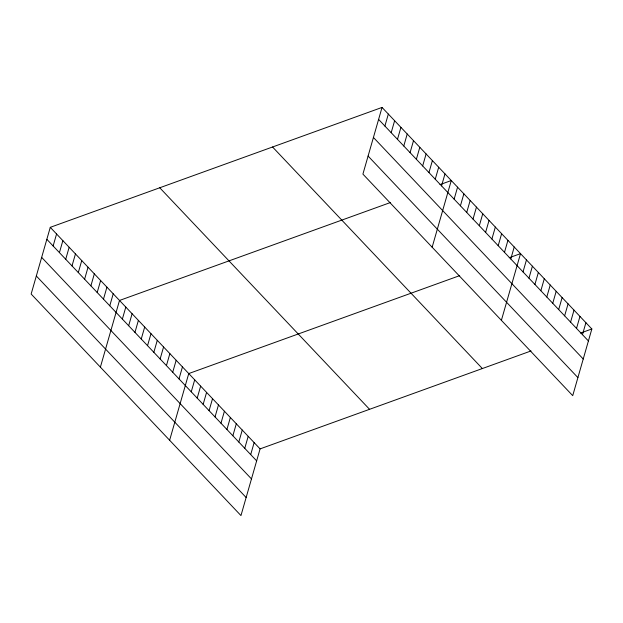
<?xml version="1.0" encoding="UTF-8"?>
<svg xmlns="http://www.w3.org/2000/svg" width="623" height="623" viewBox="0 0 623 623"><rect width="100%" height="100%" fill="white"/><g stroke="black" fill="none" stroke-linecap="round" stroke-linejoin="round"><path stroke-width="0.93" d="M382.039 107.421L362.913 174.113L572.724 395.66L591.85 328.967L382.039 107.421L50.276 227.34L31.15 294.033L240.961 515.579L260.087 448.887L531.03 350.951M53.134 245.976L56.568 233.991M59.426 252.619L62.861 240.634M65.719 259.269L69.153 247.284M72.011 265.912L75.453 253.927M78.311 272.562L81.745 260.578M84.603 279.205L88.038 267.22M90.896 285.848L94.33 273.871M97.188 292.499L100.63 280.514M103.488 299.141L106.922 287.164M109.78 305.792L113.215 293.807M100.389 367.142L119.507 300.457L390.45 202.522M122.365 319.085L125.807 307.1M128.665 325.728L132.099 313.743M134.957 332.378L138.392 320.393M141.25 339.021L144.684 327.036M147.542 345.672L150.984 333.687M153.842 352.314L157.276 340.329M160.134 358.965L163.569 346.98M166.427 365.608L169.861 353.623M172.719 372.25L176.161 360.273M179.019 378.901L182.453 366.916M169.627 440.251L188.746 373.566L459.688 275.631M191.253 391.82L194.695 379.843M197.203 398.097L200.637 386.12M203.145 404.382L206.579 392.397M209.087 410.658L212.529 398.673M215.036 416.935L218.471 404.95M220.978 423.212L224.412 411.227M226.928 429.488L230.362 417.503M232.87 435.765L236.304 423.78M238.811 442.042L242.246 430.057M244.761 448.319L248.195 436.334M250.703 454.595L254.137 442.61M384.897 126.056L388.331 114.071M391.189 132.699L394.624 120.714M397.482 139.35L400.924 127.365M403.782 145.992L407.216 134.007M410.074 152.643L413.508 140.658M416.366 159.286L419.809 147.301M422.667 165.936L426.101 153.951M428.959 172.579L432.393 160.594M435.251 179.222L438.685 167.244M441.543 185.872L444.986 173.887M432.152 247.222L451.278 180.538L439.978 184.618M454.136 199.165L457.57 187.18M460.428 205.808L463.862 193.823M466.72 212.459L470.163 200.474M473.021 219.101L476.455 207.116M479.313 225.752L482.747 213.767M485.605 232.395L489.039 220.41M491.897 239.045L495.34 227.06M498.198 245.688L501.632 233.703M504.49 252.338L507.924 240.353M510.782 258.981L514.216 246.996M501.39 320.331L520.517 253.647L509.217 257.727M523.024 271.901L526.458 259.923M528.966 278.185L532.4 266.2M534.916 284.462L538.35 272.477M540.857 290.739L544.292 278.754M546.799 297.015L550.234 285.03M552.749 303.292L556.183 291.307M558.691 309.569L562.125 297.584M564.633 315.845L568.075 303.86M570.582 322.122L574.017 310.137M576.524 328.399L579.958 316.414M582.466 334.676L585.908 322.691M580.55 333.048L591.85 328.967M378.605 119.406L588.416 340.952M373.426 137.457L583.237 359.004M368.092 156.062L577.903 377.6M272.555 146.997L482.366 368.543M159.753 187.772L369.564 409.311M50.276 227.34L260.087 448.887M46.834 239.325L256.645 460.872M41.663 257.377L251.474 478.923M36.329 275.981L246.14 497.52"/></g></svg>
